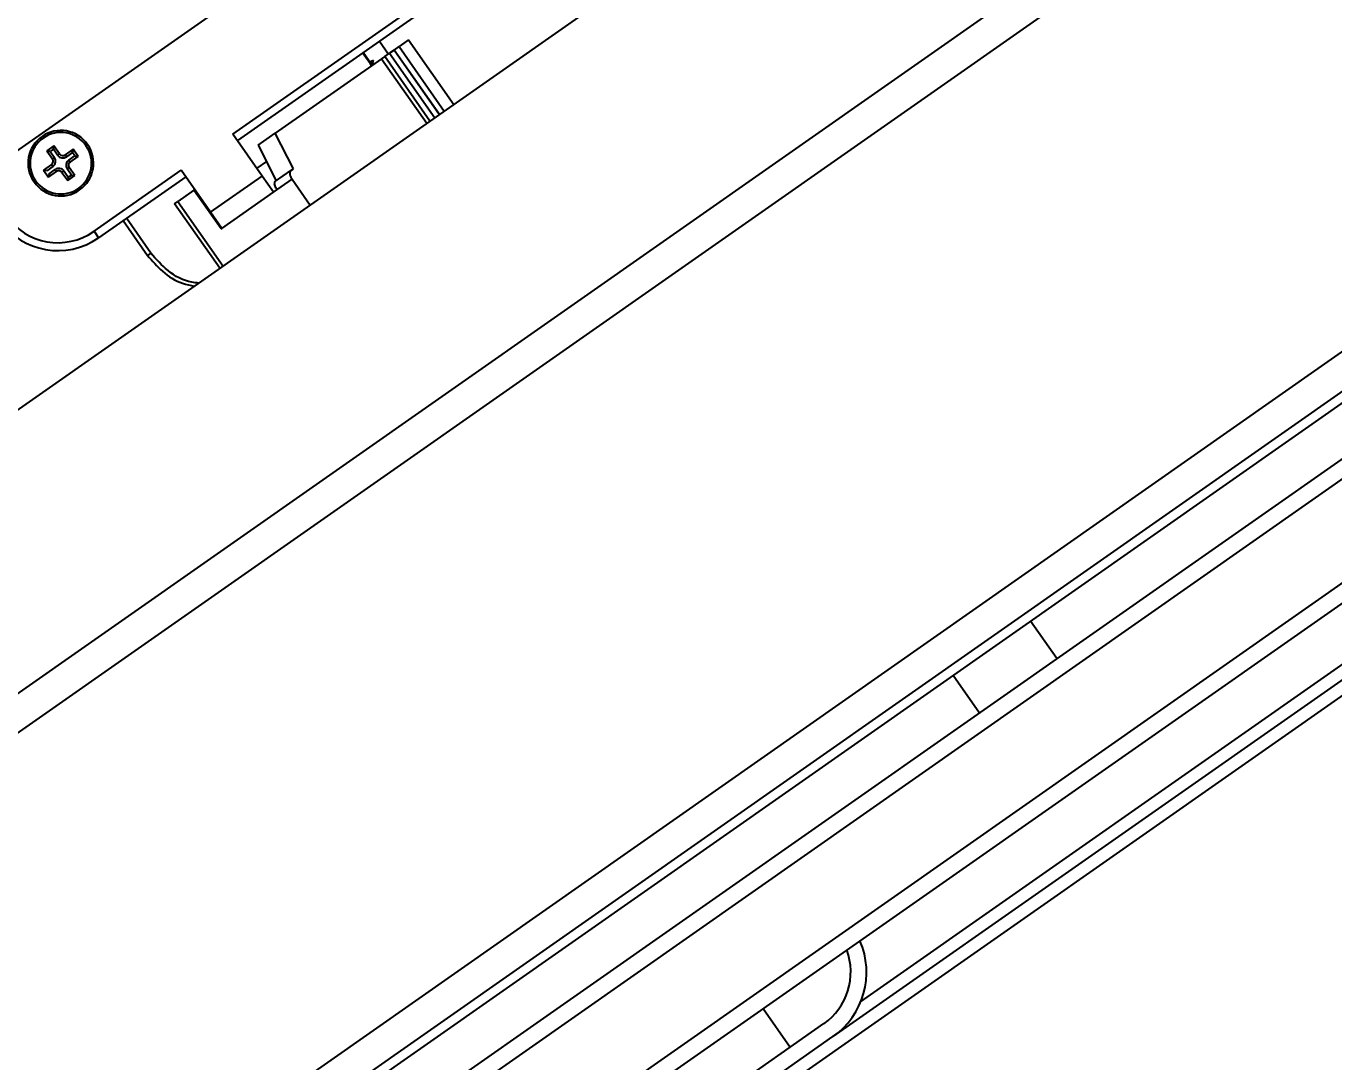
# Model space of a CAD drawing. Header units: millimetres. Extents: x 152904052 to 153933663, y 538271515 to 539240469.
# Drawn here: x 153452298.1 to 153452464.1, y 538569234.4 to 538569365.9 of the extents above; entities that cross this region are included whole.
import ezdxf
from ezdxf.enums import TextEntityAlignment as Align

# ---------------------------------------------------------------- set-up
doc = ezdxf.new("R2010")
doc.units = ezdxf.units.MM
doc.layers.add('POWR', color=5, linetype='Continuous')
doc.layers.add('TEXT', color=7, linetype='Continuous')
doc.styles.get("Standard").update_dxf_attribs({"font": 'Gulim.ttf'})

msp = doc.modelspace()

# ---------------------------------------------------------------- linework, layer by layer
at = {"layer": 'POWR', "color": 7}
for p, q in [((153451610.15, 538568795.17), (153453405.73, 538570052.45)), ((153451659.93, 538568760.69), (153453421.11, 538569993.88)), ((153451662.28, 538568757.33), (153453423.46, 538569990.52)), ((153452146.47, 538569211.73), (153452458.2, 538569430)), ((153451637.29, 538568819.18), (153452483.06, 538569411.4)), ((153452349.49, 538569386.85), (153452294.61, 538569348.42)), ((153452324.34, 538569352.15), (153452353.42, 538569372.51)), ((153452354, 538569371.69), (153452324.92, 538569351.33)), ((153452542.65, 538569365.23), (153451650.05, 538568740.23)), ((153452545.63, 538569364.75), (153451649.48, 538568737.26)), ((153452342.94, 538569363.95), (153452344.09, 538569362.31)), ((153452346.64, 538569364.1), (153452345.45, 538569363.26)), ((153452346.64, 538569364.1), (153452352.38, 538569355.91)), ((153452343.23, 538569361.71), (153452329.73, 538569352.26)), ((153452341.97, 538569360.83), (153452340.82, 538569362.46)), ((153452342.04, 538569360.87), (153452340.89, 538569362.51)), ((153452343.62, 538569361.98), (153452343.23, 538569361.71)), ((153452343.23, 538569361.71), (153452348.97, 538569353.52)), ((153452343.62, 538569361.98), (153452344.25, 538569362.42)), ((153452349.36, 538569353.79), (153452343.62, 538569361.98)), ((153452343.62, 538569361.98), (153452343.62, 538569361.98)), ((153452349.35, 538569353.79), (153452343.62, 538569361.98)), ((153452344.82, 538569362.82), (153452344.25, 538569362.42)), ((153452344.25, 538569362.42), (153452349.98, 538569354.23)), ((153452344.82, 538569362.82), (153452345.45, 538569363.26)), ((153452350.56, 538569354.63), (153452344.82, 538569362.82)), ((153452344.82, 538569362.82), (153452344.82, 538569362.82)), ((153452350.55, 538569354.63), (153452344.82, 538569362.82)), ((153452345.45, 538569363.26), (153452351.18, 538569355.07)), ((153452342, 538569361.46), (153452341.77, 538569361.26)), ((153452342, 538569361.46), (153452342.18, 538569361.53)), ((153452342.28, 538569361.04), (153452342.09, 538569361.05)), ((153452551.83, 538569355.91), (153451655.68, 538568728.41)), ((153452516.94, 538569354.3), (153451667.07, 538568759.22)), ((153452551.31, 538569352.98), (153451658.6, 538568727.9)), ((153452328.07, 538569346.82), (153452324.34, 538569352.15)), ((153452327.56, 538569350.74), (153452329.73, 538569352.26)), ((153452332.03, 538569347.76), (153452329.73, 538569352.26)), ((153452301.64, 538569350.66), (153452300.74, 538569350.03)), ((153452301.57, 538569350.23), (153452301.17, 538569349.95)), ((153452301.57, 538569350.23), (153452301.64, 538569350.66)), ((153452302.11, 538569349.46), (153452301.57, 538569350.23)), ((153452302.36, 538569349.63), (153452301.64, 538569350.66)), ((153452304.08, 538569350.23), (153452303.06, 538569349.51)), ((153452304.01, 538569349.8), (153452304.08, 538569350.23)), ((153452304.71, 538569349.33), (153452304.08, 538569350.23)), ((153452305.71, 538569350.69), (153452305.91, 538569350.84)), ((153452327.56, 538569350.74), (153452329.86, 538569346.24)), ((153452300.74, 538569350.03), (153452301.46, 538569349)), ((153452301.17, 538569349.95), (153452300.74, 538569350.03)), ((153452301.17, 538569349.95), (153452301.71, 538569349.18)), ((153452301.71, 538569349.18), (153452301.46, 538569349)), ((153452302.11, 538569349.46), (153452302.36, 538569349.63)), ((153452303.23, 538569349.26), (153452303.06, 538569349.51)), ((153452304.01, 538569349.8), (153452303.23, 538569349.26)), ((153452303.51, 538569348.86), (153452304.28, 538569349.4)), ((153452303.51, 538569348.86), (153452303.69, 538569348.61)), ((153452303.69, 538569348.61), (153452304.71, 538569349.33)), ((153452304.28, 538569349.4), (153452304.01, 538569349.8)), ((153452304.28, 538569349.4), (153452304.71, 538569349.33)), ((153452328.62, 538569348.67), (153452327.38, 538569347.81)), ((153452560.08, 538569349.35), (153452400.51, 538569237.62)), ((153452404.03, 538569242.04), (153452557.85, 538569349.75)), ((153452561, 538569348.04), (153451659.93, 538568717.11)), ((153452301.34, 538569348.31), (153452300.31, 538569347.59)), ((153452300.31, 538569347.59), (153452300.94, 538569346.69)), ((153452300.74, 538569347.51), (153452300.31, 538569347.59)), ((153452301.51, 538569348.05), (153452300.74, 538569347.51)), ((153452300.94, 538569346.69), (153452301.97, 538569347.4)), ((153452301.02, 538569347.12), (153452300.94, 538569346.69)), ((153452301.02, 538569347.12), (153452301.79, 538569347.66)), ((153452301.51, 538569348.05), (153452301.34, 538569348.31)), ((153452301.79, 538569347.66), (153452301.97, 538569347.4)), ((153452302.92, 538569347.46), (153452302.66, 538569347.28)), ((153452302.66, 538569347.28), (153452303.38, 538569346.26)), ((153452302.92, 538569347.46), (153452303.46, 538569346.69)), ((153452303.31, 538569347.74), (153452303.57, 538569347.91)), ((153452303.85, 538569346.96), (153452303.31, 538569347.74)), ((153452303.38, 538569346.26), (153452304.28, 538569346.89)), ((153452303.46, 538569346.69), (153452303.85, 538569346.96)), ((153452304.28, 538569346.89), (153452303.57, 538569347.91)), ((153452303.85, 538569346.96), (153452304.28, 538569346.89)), ((153452306.73, 538569339.82), (153452317.79, 538569347.56)), ((153452321.52, 538569342.23), (153452317.79, 538569347.56)), ((153452321.52, 538569342.23), (153452328.07, 538569346.82)), ((153452329.51, 538569344.77), (153452328.07, 538569346.82)), ((153452329.77, 538569346.18), (153452331.69, 538569347.52)), ((153452331.69, 538569347.52), (153452332.03, 538569347.76)), ((153452299.32, 538569346.22), (153452299.11, 538569346.08)), ((153452303.46, 538569346.69), (153452303.38, 538569346.26)), ((153452318.36, 538569346.74), (153452307.31, 538569339)), ((153452319.41, 538569345.03), (153452319.51, 538569345.1)), ((153452329.51, 538569344.77), (153452331.87, 538569346.43)), ((153452331.87, 538569346.43), (153452334.16, 538569343.15)), ((153452316.96, 538569343.31), (153452317.37, 538569343.6)), ((153452319.41, 538569345.03), (153452317.37, 538569343.6)), ((153452317.37, 538569343.6), (153452323.1, 538569335.41)), ((153452322.86, 538569340.12), (153452319.41, 538569345.03)), ((153452322.95, 538569340.19), (153452329.51, 538569344.77)), ((153452322.69, 538569335.12), (153452316.96, 538569343.31)), ((153452322.95, 538569340.19), (153452321.52, 538569342.23)), ((153452310.43, 538569341.18), (153452313.52, 538569336.76)), ((153452313.93, 538569337.05), (153452310.84, 538569341.47)), ((153452322.62, 538569340.45), (153452322.68, 538569340.57)), ((153452322.68, 538569340.36), (153452322.78, 538569340.43)), ((153452322.86, 538569340.12), (153452322.95, 538569340.19)), ((153452306.73, 538569339.82), (153452307.31, 538569339)), ((153452313.93, 538569337.05), (153452313.52, 538569336.76)), ((153452428.93, 538569285.6), (153452425.6, 538569290.35)), ((153452415.77, 538569283.47), (153452419.1, 538569278.72)), ((153452391.66, 538569241.19), (153452395.1, 538569236.28)), ((153452333.5, 538569193.14), (153452399.36, 538569239.26)), ((153452334.65, 538569191.51), (153452400.51, 538569237.62))]:
    msp.add_line(p, q, dxfattribs=at)
for centre, radius, start, end in [((153452302.51, 538569348.46), 4.15, 35, 215), ((153452302.51, 538569348.46), 3.9, 35, 215), ((153452302.51, 538569348.46), 4.15, 215, 35), ((153452302.51, 538569348.46), 3.9, 215, 35), ((153452301.05, 538569348.72), 0.5, 305, 35), ((153452301.05, 538569348.72), 0.807, 305, 35), ((153452302.77, 538569349.92), 0.807, 215, 305), ((153452302.77, 538569349.92), 0.5, 215, 305), ((153452303.97, 538569348.2), 0.807, 125, 215), ((153452303.97, 538569348.2), 0.5, 125, 215), ((153452302.25, 538569347), 0.807, 35, 125), ((153452302.25, 538569347), 0.5, 35, 125), ((153452302.14, 538569346.37), 8, 215, 305), ((153452302.14, 538569346.37), 9, 215, 305), ((153452394.77, 538569245.81), 10, 305, 23.463), ((153452394.77, 538569245.81), 8, 305, 20.5225)]:
    msp.add_arc(centre, radius, start, end, dxfattribs=at)
for points, knots in [([(153452341.75, 538569361.28), (153452341.76, 538569361.29), (153452341.79, 538569361.31), (153452341.87, 538569361.37), (153452341.94, 538569361.42), (153452342, 538569361.46)], [0, 0, 0, 0, 0.063595, 0.275437, 1, 1, 1, 1]), ([(153452341.77, 538569360.9), (153452341.86, 538569360.95), (153452342.03, 538569361.04), (153452342.12, 538569361.06), (153452342.09, 538569361.03), (153452342.09, 538569361.02)], [0, 0, 0, 0, 0.402272, 0.802406, 1, 1, 1, 1]), ([(153452342.16, 538569361.5), (153452342.16, 538569361.49), (153452342.15, 538569361.46), (153452342.01, 538569361.33), (153452341.84, 538569361.19), (153452341.83, 538569361.18)], [0, 0, 0, 0, 0.347668, 0.949092, 1, 1, 1, 1]), ([(153452342.05, 538569361.11), (153452342.07, 538569361.18), (153452342.12, 538569361.32), (153452342.17, 538569361.45), (153452342.19, 538569361.52)], [0, 0, 0, 0, 0.499894, 1, 1, 1, 1]), ([(153452331.69, 538569347.52), (153452331.64, 538569347.47), (153452331.55, 538569347.36), (153452331.57, 538569347.04), (153452331.68, 538569346.71), (153452331.81, 538569346.52), (153452331.87, 538569346.43)], [0, 0, 0, 0, 0.273241, 0.566326, 0.792171, 1, 1, 1, 1]), ([(153452329.95, 538569345.09), (153452329.9, 538569345.17), (153452329.8, 538569345.33), (153452329.69, 538569345.59), (153452329.64, 538569345.84), (153452329.66, 538569346.06), (153452329.74, 538569346.14), (153452329.77, 538569346.18)], [0, 0, 0, 0, 0.174736, 0.363548, 0.559692, 0.78787, 1, 1, 1, 1]), ([(153452320.02, 538569333.25), (153452319.73, 538569333.27), (153452318.31, 538569333.4), (153452316.04, 538569334.63), (153452314.62, 538569336.27), (153452313.93, 538569337.05)], [0, 0, 0, 0, 0.11922, 0.576763, 1, 1, 1, 1]), ([(153452313.52, 538569336.76), (153452314.12, 538569336.06), (153452315.35, 538569334.59), (153452317.48, 538569333.25), (153452318.97, 538569332.97), (153452319.48, 538569332.87)], [0, 0, 0, 0, 0.379209, 0.787421, 1, 1, 1, 1])]:
    msp.add_open_spline(points, degree=3, knots=knots, dxfattribs=at)

# ---------------------------------------------------------------- texts
at = {"layer": 'TEXT'}
msp.add_text('전기실#CD', height=4550, rotation=34.9999, dxfattribs=at).set_placement((153466474.48, 538561025.28), align=Align.CENTER)

doc.saveas('drawing.dxf')
